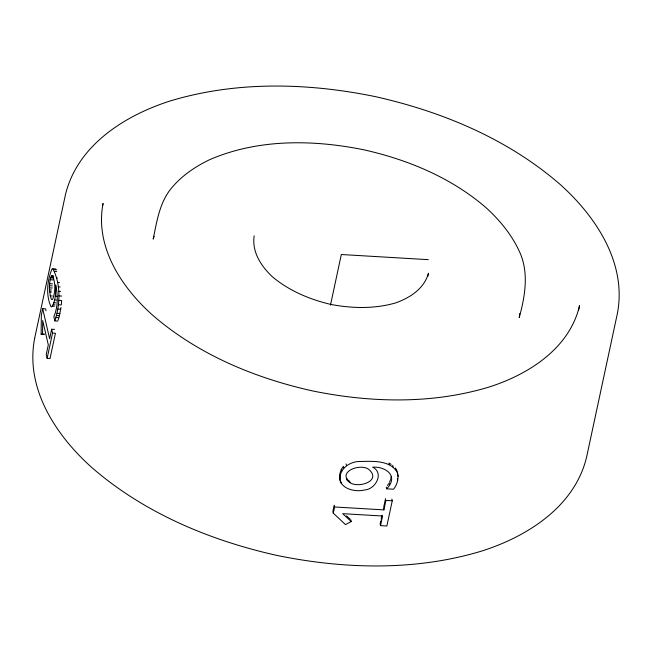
<?xml version="1.0" encoding="UTF-8"?>
<svg xmlns="http://www.w3.org/2000/svg" width="652" height="652" viewBox="0 0 652 652"><rect width="100%" height="100%" fill="white"/><g stroke="black" fill="none" stroke-linecap="round" stroke-linejoin="round"><path stroke-width="0.98" d="M46.031 310.792L45.583 308.852L42.682 308.681L41.361 314.867L41.125 334.297L42.551 333.971L42.69 320.531L48.305 344.851L46.243 354.468L47.131 358.331L50.033 358.502L55.444 333.262L52.543 333.09L51.655 329.236L54.556 329.407M54.849 320.906C60.212 304.354 61.011 284.337 52.861 268.811L51.997 269.04C47.131 280.49 45.746 295.234 51.011 306.758L51.736 306.831C56.039 300.678 55.599 292.169 55.689 284.908C58.004 295.356 58.101 306.701 53.871 316.676L54.849 320.906L57.743 321.077M49.373 287.834C49.707 283.767 49.356 278.771 52.046 275.519L52.527 275.69C55.616 283.033 55.526 292.055 52.559 299.472L51.663 299.512L51.206 298.795L50.294 295.869L49.373 287.834L52.266 288.005M390.915 478.601L391.086 476.742M386.237 487.044L386.644 488.813L393.572 489.22C398.079 483.556 399.741 475.129 395.821 468.747M519.652 313.579L519.261 317.581C525.153 295.772 529.294 271.941 519.025 250.686C511.404 234.353 499.807 220.376 486.628 208.208C451.934 177.98 408.339 159.756 363.775 149.789C312.96 139.504 258.119 138.754 209.773 159.626C194.752 166.806 180.775 176.39 170.327 189.504C159.357 203.815 156.765 221.949 153.171 239.105L154.141 236.244M386.644 488.813C399.114 476.253 385.951 466.335 372.642 467.166C384.607 473.01 375.348 489.603 364.509 489.962C353.881 492.725 336.913 487.81 339.945 474.028M340.36 481.152C337.907 469.782 349.179 461.486 359.602 461.494C372.341 461.314 390.483 459.693 397.475 472.855M59.104 317.051L60.978 307.516M51.655 329.236L49.617 338.73L42.682 308.681M47.131 358.331L52.543 333.09M102.657 205.421L103.081 203.44C94.654 246.66 121.386 287.125 152.193 314.786C197.36 354.134 254.101 377.842 312.104 390.825C370.328 402.765 431.803 404.387 489.13 387.019C528.568 374.419 569.538 348.47 579.571 305.592L578.503 310.556M330.466 305.152L341.322 254.516L428.282 259.659M334.011 506.099L332.87 511.396L333.278 513.165L345.503 524.624L351.216 521.543L350.809 519.783M333.278 513.165L334.606 506.979L334.199 505.21M427.851 276.179L428.486 273.196C424.15 288.803 409.863 297.891 395.397 302.993C374.272 308.999 352.064 308.486 330.637 304.386C309.415 299.341 288.942 290.702 272.128 276.562C261.028 265.983 251.729 251.835 254.166 235.828M380.735 520.989L380.116 523.874L380.523 525.634L386.856 526.009L392.268 500.777L391.86 499.008M381.143 519.065L381.974 515.21M383.694 507.174L385.528 498.633M380.523 525.634L382.585 516.017L342.683 513.662L351.216 521.543M334.606 506.979L383.898 509.897L385.935 500.402L392.268 500.777M343.751 468.095L343.343 466.327L341.314 469.391L340.042 473.205L340.45 474.974M58.036 320.238L58.916 317.72L56.023 317.548M389.546 482.17L390.572 479.497M387.427 485.447L388.608 483.857M52.861 268.811L55.762 268.983M53.806 269.635L56.7 269.806M54.744 271.485L56.675 271.599M51.598 275.82L53.529 275.935M51.133 276.595L53.073 276.709M56.626 277.931L57.433 277.98M50.677 277.882L53.57 278.054M50.212 279.741L53.114 279.912M57.547 282.414L59.479 282.528M49.585 283.677L52.478 283.848M49.413 285.739L52.315 285.91M58.224 286.872L60.155 286.986M49.438 289.879L51.369 289.993M58.647 291.346L60.579 291.46M49.609 291.892L51.541 292.006M58.81 295.902L61.712 296.073M50.294 295.869L52.225 295.984M55.224 296.204L57.156 296.318M54.556 299.961L56.488 300.075M58.729 300.36L61.63 300.539L61.312 304.924L58.411 304.753M53.871 302.732L55.811 302.846M53.179 304.802L55.11 304.916M52.47 306.171L54.401 306.285M57.865 309.072L60.758 309.244M57.074 313.319L59.976 313.498M56.561 315.552L59.462 315.731M42.551 333.971L44.483 334.085M41.125 334.297L44.026 334.468M349.961 482.659C358.812 488.56 382.178 480.752 368.657 469.293C360.279 463.148 336.766 471.608 349.961 482.659L349.553 480.899M391.2 464.387L388.926 463.042L389.334 464.811M346.538 515.838L350.1 519.122M397.712 474.648L398.119 476.416M395.405 467.965L395.813 469.733M397.321 478.641L397.728 480.41M392.716 465.283L393.123 467.044M389.203 483.059L389.611 484.827M383.49 508.128L383.898 509.897M346.09 463.922L346.497 465.683M348.298 481.641L347.891 479.872L346.668 478.592L347.076 480.361M341.314 469.391L341.721 471.16M339.651 476.482L340.059 478.25M340.955 481.909L341.363 483.678M34.654 338.315C24.898 388.388 55.868 435.267 91.565 467.313C143.888 512.896 209.626 540.369 276.823 555.406C344.272 569.237 415.495 571.128 481.909 550.997C527.598 536.4 575.072 506.335 586.694 456.661L617.346 313.685C627.102 263.612 596.132 216.733 560.435 184.687C508.112 139.104 442.374 111.631 375.177 96.594C307.728 82.763 236.505 80.872 170.09 101.003C124.402 115.6 76.928 145.665 65.306 195.339L34.654 338.315"/></g></svg>
